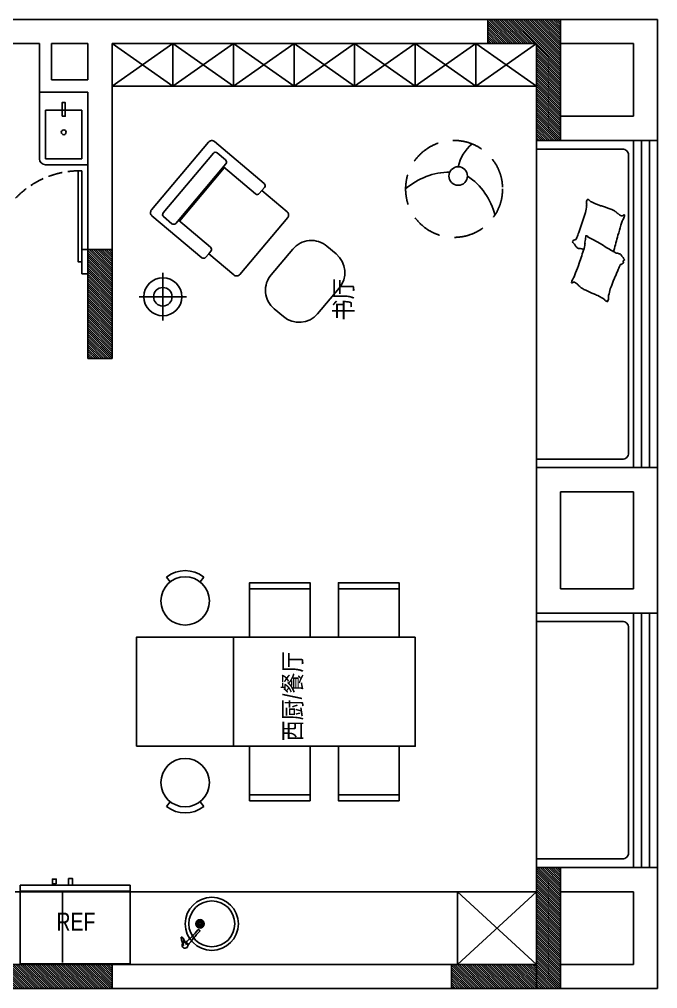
# Model space of a CAD drawing. Extents: x 468514 to 728049, y -74127 to 69080.
# Drawn here: x 512112 to 517378, y 19919 to 27919 of the extents above; entities that cross this region are included whole.
import ezdxf
from ezdxf.xclip import XClip

# ---------------------------------------------------------------- set-up
doc = ezdxf.new("R2010")
doc.units = 0
doc.header["$LTSCALE"] = 500
doc.header["$MEASUREMENT"] = 0
doc.header["$XCLIPFRAME"] = 0
doc.linetypes.add('( Dashed )', pattern=[0.75, 0.5, -0.25])
doc.linetypes.add('DASH', pattern=[0.35, 0.25, -0.1])
for name, color, linetype in [('Door 门', 107, 'Continuous'), ('E 立面标注尺寸', 9, 'Continuous'), ('P-Furniture 家具', 153, 'Continuous'), ('P-Make furniture 固定制作', 154, 'Continuous'), ('P-O wall 原始墙体', 245, 'Continuous'), ('P-Text  平面文字', 9, 'Continuous'), ('P-window 窗', 107, 'Continuous')]:
    doc.layers.add(name, color=color, linetype=linetype)
doc.styles.add('PDC DIM', font='PMingLiU-ExtB.ttf', dxfattribs={"width": 0.85})
doc.styles.add('rmd', font='', dxfattribs={"width": 0.766})
doc.styles.get('rmd').set_extended_font_data('SimSun')
pattern_1 = [(45, (-208763.564, 5386.939), (-8.8388348, 8.8388348), [])]

# ---------------------------------------------------------------- blocks, each defined once
blk = doc.blocks.new('$WINLIB2D$00000001')
at = {"color": 0}
for points in [[(-0.5, 0.5), (-0.5, -0.5)], [(-0.5, 0.5), (0.5, 0.5)], [(0.5, -0.5), (0.5, 0.5)], [(0.5, 0.1667), (-0.5, 0.1667)], [(0.5, -0.1667), (-0.5, -0.1667)], [(-0.5, -0.5), (0.5, -0.5)]]:
    blk.add_lwpolyline(points, dxfattribs=at)
blk = doc.blocks.new('A$C65A12E1F')
at = {"linetype": 'ByBlock'}
for p, q in [((0, 650), (910, 650)), ((0, 600), (0, 650)), ((910, 650), (910, 600)), ((350, 600), (350, 10))]:
    blk.add_line(p, q, dxfattribs=at)
for points in [[(298.8, 660), (266.6, 660), (266.6, 699.8), (298.8, 699.8)], [(401.2, 650), (433.4, 650), (433.4, 703.4), (401.2, 703.4)], [(910, 600), (0, 600), (0, 0), (910, 0)]]:
    blk.add_lwpolyline(points, close=True, dxfattribs=at)
at = {"color": 9, "linetype": 'ByBlock', "insert": (300.5, 272.6), "char_height": 150, "width": 1231.747, "attachment_point": 7, "style": 'rmd'}
blk.add_mtext('{\\fArial|b0|i0|c0|p32;REF}', dxfattribs=at)
blk = doc.blocks.new('400')
for p, q in [((471957.3, -336380.1), (471926.5, -336419.5)), ((472203.7, -336380.1), (472234.5, -336419.5))]:
    blk.add_line(p, q)
blk.add_circle((472080.5, -336222.6), 200)
blk.add_arc((472080.5, -336222.6), 250, 231.96412, 308.03588)
blk = doc.blocks.new('fffg')
blk.add_lwpolyline([(143.1, 669.9), (109, 669.9), (109, -130.1), (143.1, -130.1)], close=True)
at = {"color": 8, "linetype": 'DASH'}
blk.add_arc((123.2, -110.2), 780.4, 88.54208, 181.45792, dxfattribs=at)
blk = doc.blocks.new('A$C0AB02AF0')
at = {"layer": 'P-O wall 原始墙体'}
h = blk.add_hatch(dxfattribs=at)
h.set_pattern_fill('ANSI31', color=256, scale=100, style=0)
h.set_pattern_definition(pattern_1)
h.paths.add_polyline_path([(2152.1, 5896.3), (2352.1, 5896.3), (2352.1, 6796.3), (2152.1, 6796.3)])
h = blk.add_hatch(dxfattribs=at)
h.set_pattern_fill('ANSI31', color=256, scale=100, style=0)
h.set_pattern_definition(pattern_1)
h.paths.add_polyline_path([(8252.1, 6096.3), (8052.1, 6096.3), (7352.1, 6096.3), (7352.1, 5896.3), (8152.1, 5896.3), (8252.1, 5896.3)])
h = blk.add_hatch(dxfattribs=at)
h.set_pattern_fill('ANSI31', color=256, scale=100, style=0)
h.set_pattern_definition(pattern_1)
h.paths.add_polyline_path([(2352.1, 3096.3), (2352.1, 2396.3), (2152.1, 2396.3), (2152.1, 3096.3)])
h = blk.add_hatch(dxfattribs=at)
h.set_pattern_fill('ANSI31', color=256, scale=100, style=0)
h.set_pattern_definition(pattern_1)
h.paths.add_polyline_path([(9952.1, 2396.3), (9152.1, 2396.3), (9152.1, 2196.3), (10152.1, 2196.3), (10152.1, 2296.3), (10152.1, 2796.3), (9952.1, 2796.3)])
h = blk.add_hatch(dxfattribs=at)
h.set_pattern_fill('ANSI31', color=256, scale=100, style=0)
h.set_pattern_definition(pattern_1)
h.paths.add_polyline_path([(2152.1, 2396.3), (2152.1, 2196.3), (3152.1, 2196.3), (3152.1, 2396.3)])
at = {"layer": 'P-Furniture 家具', "linetype": 'ByBlock'}
for p, q in [((2952.1, 6696.3), (2952.1, 2396.3)), ((9552.1, 6496.3), (9002.1, 6496.3)), ((8952.1, 6446.3), (8952.1, 6096.3)), ((9002.1, 6446.3), (9002.1, 6146.3)), ((9402.1, 6446.3), (9002.1, 6446.3)), ((9402.1, 6446.3), (9402.1, 6146.3)), ((9402.1, 6146.3), (9002.1, 6146.3)), ((7862.5, 5674.9), (7862.5, 5282.2)), ((8058.8, 5478.5), (7666.1, 5478.5)), ((3752.1, 4763.2), (3752.1, 4263.2)), ((5452.1, 4763.2), (5452.1, 4263.2)), ((3752.1, 3529.4), (3752.1, 4029.4)), ((5452.1, 3529.4), (5452.1, 4029.4)), ((2952.1, 3046.3), (2352.1, 3046.3)), ((2952.1, 3046.3), (2352.1, 2396.3)), ((2952.1, 2396.3), (2352.1, 3046.3))]:
    blk.add_line(p, q, dxfattribs=at)
at = {"layer": 'P-Furniture 家具'}
for p, q in [((8523.9, 5472.1), (8465.9, 5403.2)), ((8523.9, 5472.1), (8465.9, 5403.2)), ((8555.6, 5474.8), (9046.9, 5060.8)), ((8468.6, 5371.5), (8959.9, 4957.5)), ((8494.4, 5349.8), (8271.3, 5084.9)), ((8494.4, 5349.8), (8271.3, 5084.9)), ((8494.4, 5349.8), (8271.3, 5084.9)), ((8494.4, 5349.8), (8271.3, 5084.9)), ((8487.7, 5341.8), (8927.4, 4971.4)), ((2686.9, 5181.4), (2686.9, 5201.4)), ((2677.4, 5171.9), (2657.4, 5171.9)), ((2677.9, 5174.8), (2658.9, 5181)), ((2677.9, 5169), (2658.9, 5162.8)), ((2679.3, 5177.5), (2663.1, 5189.2)), ((2679.3, 5166.4), (2663.1, 5154.6)), ((2681.3, 5179.6), (2669.6, 5195.8)), ((2681.3, 5164.3), (2669.6, 5148.1)), ((2684, 5180.9), (2677.8, 5199.9)), ((2684, 5162.9), (2677.8, 5143.9)), ((2686.9, 5162.5), (2686.9, 5142.5)), ((2689.8, 5180.9), (2696, 5199.9)), ((2689.8, 5162.9), (2696, 5143.9)), ((2692.5, 5179.6), (2704.2, 5195.8)), ((2692.5, 5164.3), (2704.2, 5148.1)), ((2694.6, 5177.5), (2710.7, 5189.2)), ((2694.6, 5166.4), (2710.7, 5154.6)), ((2695.9, 5174.8), (2714.9, 5181)), ((2695.9, 5169), (2714.9, 5162.8)), ((2696.4, 5171.9), (2716.4, 5171.9)), ((8239.6, 5082.2), (8218.1, 5100.3)), ((8934.1, 4979.3), (8711, 4714.5)), ((9049.6, 5029.1), (8991.6, 4960.3)), ((8713.7, 4682.8), (8739.5, 4661))]:
    blk.add_line(p, q, dxfattribs=at)
at = {"layer": 'P-Furniture 家具', "color": 8}
for p, q in [((7763, 4560.3), (7698.6, 4483.8)), ((8256.1, 4406.4), (8044.9, 4584.4)), ((7934, 4024), (7722.7, 4202)), ((8280.2, 4124.6), (8215.8, 4048.1))]:
    blk.add_line(p, q, dxfattribs=at)
at = {"layer": 'P-Furniture 家具', "linetype": 'ByBlock'}
blk.add_lwpolyline([(9352.1, 6309.3), (9465.1, 6309.3), (9465.1, 6283.3), (9352.1, 6283.3)], close=True, dxfattribs=at)
at = {"layer": 'P-Furniture 家具'}
for points in [[(4152.1, 5696.3), (4152.1, 4896.3), (5052.1, 4896.3), (5052.1, 5696.3)], [(5052.1, 3396.3), (5052.1, 4896.3), (4152.1, 4896.3), (4152.1, 3396.3)]]:
    blk.add_lwpolyline(points, close=True, dxfattribs=at)
for points in [[(8218.1, 5100.3), (8187.9, 5125.7, -0.414214), (8185.2, 5157.4), (8531.6, 5568.5, -0.414214), (8579.1, 5572.6), (9139.3, 5100.6, -0.198912), (9151.2, 5077.7, -0.198912), (9143.4, 5053.1), (8797, 4642, -0.414214), (8765.3, 4639.3), (8739.5, 4661), (8564, 4452.6, -0.414214), (8516.4, 4448.6), (8046.6, 4844.4, -0.414214), (8042.5, 4892), (8218.1, 5100.3)], [(3222.1, 2396.3), (3222.1, 1686.3, 0.414214), (3272.1, 1636.3), (5132.1, 1636.3, 0.414214), (5182.1, 1686.3), (5182.1, 2396.3)], [(6522.1, 2396.3), (6522.1, 1686.3, 0.414214), (6572.1, 1636.3), (9032.1, 1636.3, 0.414214), (9082.1, 1686.3), (9082.1, 2396.3)]]:
    blk.add_lwpolyline(points, format="xyb", dxfattribs=at)
at = {"layer": 'P-Furniture 家具', "linetype": 'ByBlock'}
for points in [[(4152.1, 4763.2), (3702.1, 4763.2), (3702.1, 4263.2), (4152.1, 4263.2)], [(5052.1, 4763.2), (5502.1, 4763.2), (5502.1, 4263.2), (5052.1, 4263.2)], [(4152.1, 3529.4), (3702.1, 3529.4), (3702.1, 4029.4), (4152.1, 4029.4)], [(5052.1, 3529.4), (5502.1, 3529.4), (5502.1, 4029.4), (5052.1, 4029.4)]]:
    blk.add_lwpolyline(points, dxfattribs=at)
at = {"layer": 'P-Furniture 家具', "color": 8}
blk.add_lwpolyline([(7845, 1841.2, 0.101392), (7827.1, 1822.1, -0.223768), (7821.5, 1811.6, -0.25558), (7824.1, 1807.8, -0.081563), (7838.8, 1802.7, -0.071805), (7855.1, 1801.6, 0.069985), (7871.9, 1800.5, 0.03546), (7927.9, 1786.5, 0.029432), (7992.2, 1762.5, 0.001554), (8023.1, 1749, -0.00152), (8054.6, 1735.2, -0.004735), (8087.3, 1721.4, 0.00382), (8127.8, 1704.3, 0.296001), (8146.4, 1677.1, -0.649774), (8166.3, 1668.6, -0.02319), (8170.9, 1672.1, 0.0288), (8174.7, 1674.8, 0.005727), (8181.4, 1679, -0.004358), (8190.3, 1684.5, -0.027528), (8207.8, 1696.9, -0.046214), (8216.8, 1705.5, -0.194121), (8220.7, 1718.6, 0.133719), (8223.6, 1737.7, 0.011505), (8241.5, 1771.6, 0.008882), (8266.8, 1814.7, 0.012426), (8302.4, 1869.4, -0.033612), (8314.6, 1890), (8336.7, 1935.1), (8353.7, 1969.9, 0.224341), (8367.7, 1980.5, -0.722772), (8367.8, 1987.6, -0.103513), (8364.2, 1988, 0.053465), (8357.3, 1988.2, 0.030109), (8335.2, 1991.9, -0.031436), (8313.9, 1995.4, -0.05324), (8299.4, 1995.8, 0.05518), (8285.4, 1996.1, 0.056271), (8261.1, 2001.4, 0.0108), (8140.4, 2042.5, 0.00456), (8058.9, 2072.8, 0.01125), (8026.4, 2085.9, 0.069394), (8009.2, 2095.9, -0.079756), (7994, 2104.4, -0.106399), (7980.1, 2107, -0.328642), (7976, 2104.5, -0.299547), (7977.8, 2099.2, 0.189917), (7982.4, 2091.8, 0.033518), (7982.8, 2083.6, 0.075627), (7982, 2080, 0.053489), (7978.6, 2073.9, 0.017838), (7965.3, 2057.1, 0.038394), (7947.1, 2038.8, -0.059529), (7935.9, 2026.6, -0.035943), (7923.9, 2006.3, -0.011245), (7893, 1939, -0.006203), (7880.2, 1908.1, 0.010783), (7872.7, 1890.3, 0.019485), (7867.5, 1880, 0.005062)], format="xyb", close=True, dxfattribs=at)
at = {"layer": 'P-Furniture 家具', "linetype": 'ByBlock'}
for centre, radius in [((9220.4, 6296.3), 20), ((7862.5, 5478.5), 157), ((7862.5, 5478.5), 76.4)]:
    blk.add_circle(centre, radius, dxfattribs=at)
at = {"layer": 'P-Furniture 家具'}
for centre, radius in [((2686.9, 5074.6), 219.2), ((2686.9, 5074.6), 189.2), ((2686.9, 5171.9), 34.5), ((2686.9, 5171.9), 29.5), ((2686.9, 5171.9), 9.46)]:
    blk.add_circle(centre, radius, dxfattribs=at)
at = {"layer": 'P-Furniture 家具', "color": 8, "linetype": '( Dashed )'}
blk.add_circle((8752.7, 3075.4), 400, dxfattribs=at)
at = {"layer": 'P-Furniture 家具', "color": 8}
blk.add_circle((8859.1, 3041.6), 76.4, dxfattribs=at)
at = {"layer": 'P-Furniture 家具', "linetype": 'ByBlock'}
blk.add_arc((9002.1, 6446.3), 50, 90, 180, dxfattribs=at)
at = {"layer": 'P-Furniture 家具'}
for centre, radius, start, end in [((8541.1, 5457.6), 22.5, 49.88568, 139.88568), ((8541.1, 5457.6), 22.5, 49.88568, 139.88568), ((8483.1, 5388.7), 22.5, 139.88568, 229.88568), ((8483.1, 5388.7), 22.5, 139.88568, 229.88568), ((2510.2, 5295.2), 24, 52.90706, 353.41378), ((2728.1, 4699.2), 648.1, 103.99038, 110.23193), ((2511.7, 5252.4), 57.6, 53.42782, 90.53804), ((2358.5, 5619.1), 371.3, 294.85966, 305.79078), ((2522.2, 5253.9), 58.2, 57.69304, 95.79763), ((2930.5, 5586.1), 493.5, 216.52232, 233.54452), ((2568.6, 5368.7), 61.8, 262.26104, 270), ((2572.1, 5322.5), 5.72, 307.89533, 97.35045), ((1931.7, 4451.8), 1001.9, 46.16444, 54.87883), ((2628.5, 5184.2), 10.1, 253.65875, 29.57879), ((8254.1, 5099.4), 22.5, 229.88568, 319.88568), ((9032.4, 5043.6), 22.5, 319.88568, 49.88568), ((8974.4, 4974.8), 22.5, 229.88568, 319.88568), ((8728.2, 4700), 22.5, 139.88568, 229.88568)]:
    blk.add_arc(centre, radius, start, end, dxfattribs=at)
at = {"layer": 'P-Furniture 家具', "color": 8}
for centre, radius, start, end in [((7916, 4431.4), 200, 49.88568, 139.88568), ((7851.6, 4354.9), 200, 139.88568, 229.88568), ((8127.2, 4253.4), 200, 319.88568, 49.88568), ((8062.8, 4176.9), 200, 229.88568, 319.88568), ((8327.9, 3104.4), 564, 0.63544, 41.13483), ((8863, 2711.4), 338.1, 39.48808, 77.60827), ((8413.2, 3259.5), 534.2, 283.23263, 326.57409)]:
    blk.add_arc(centre, radius, start, end, dxfattribs=at)
at = {"layer": 'P-Furniture 家具', "color": 8, "extrusion": (0, 0, -1)}
for centre, major_axis, ratio, start_param, end_param in [((8708.3, 1682.2), (634.1, 0), 0.833333, 3.98614, 4.003573), ((8056.5, 2315.6), (367.2, 0), 0.833333, 0.839074, 0.86198), ((8272.9, 2114.8), (43.4, 0), 0.833333, 0.723905, 0.839074), ((8355.5, 2054), (66.9, 0), 0.833333, 3.865498, 3.958241), ((8318.1, 2087.2), (12.2, 0), 0.833333, 3.958241, 6.263107), ((8364.7, 2087.9), (34.4, 0), 0.833333, 1.970378, 3.121515), ((7341, 2270.8), (965.2, 0), 0.833333, 0.314514, 0.33763), ((8281.2, 2045.2), (21.7, 0), 0.833333, 2.924385, 3.691331), ((8217, 2033.4), (44, 0), 0.833333, -0.217207, 0.314514), ((8326.1, 2022.2), (74.3, 0), 0.833333, 3.691331, 3.876056), ((8425.9, 1947.1), (208.9, 0), 0.833333, 3.876056, 3.98614), ((9508, 4344.1), (2973.3, 0), 0.833333, 1.955096, 1.970378), ((7667.6, 551.7), (1935.6, 0), 0.833333, -1.186496, -1.167556), ((6128.6, -2454.6), (5857.8, 0), 0.833333, -1.167556, -1.161476), ((10690.5, 6308.4), (5604.8, 0), 0.833333, 1.973901, 1.980117), ((8726.7, 2471), (598.7, 0), 0.833333, 1.856206, 1.973901), ((8674.4, 2322.4), (412.8, 0), 0.833333, 1.714425, 1.856206), ((8623.9, 2031.8), (60.5, 0), 0.833333, 1.43494, 1.714425), ((11016.3, 1147.5), (2407.5, -701), 0.471108, 3.164311, 3.227312), ((8639.9, 1934.4), (57.5, 0), 0.833333, 4.576533, 4.863261), ((8713.1, 1920.5), (72.5, 0), 0.833333, 3.524471, 3.928657), ((8641.2, 1941.5), (48.9, 0), 0.833333, -1.419924, -1.094394), ((8650.6, 1972.8), (16.1, 0), 0.833333, -0.093502, 0.787064), ((8661.1, 1973.6), (5.57, 0), 0.833333, -1.094394, -0.093502), ((6752, 2264.3), (1922.9, 0), 0.833333, 0.266382, 0.31136), ((7080.6, 2189.5), (1582.2, 0), 0.833333, 0.241571, 0.266382), ((8402.8, 1821.5), (188.7, 0), 0.833333, 0.31136, 0.455068), ((8213.7, 1667.4), (111.9, 0), 0.833333, -1.383407, -1.280924), ((7382.7, -654.3), (3019.2, 0), 0.833333, -1.280924, -1.237724), ((6770.9, -2128), (4890.5, 0), 0.833333, -1.237724, -1.219485), ((8177.3, 1069.7), (803.6, 0), 0.833333, -1.219485, -1.174486), ((8458.2, 1629.1), (76, 0), 0.833333, -1.174486, -0.897354), ((8545.5, 1693.2), (14.7, 0), 0.833333, 3.093969, 3.395903), ((8604.8, 1695.5), (74, 0), 0.833333, 2.959949, 3.093969), ((8567.8, 1688.3), (37.8, 0), 0.833333, 3.395903, 3.609654), ((8545.3, 1686.4), (13.6, 0), 0.833333, 2.209223, 2.959949), ((8835.7, 1575.5), (337.9, 0), 0.833333, 3.609654, 3.680998), ((8705.5, 1640.4), (186.2, 0), 0.833333, 3.680998, 3.834497), ((8502.4, 1780.9), (77.8, 0), 0.833333, 0.455068, 0.692904), ((8541.6, 1716.2), (57.7, 0), 0.833333, 1.925887, 2.244238), ((8533.3, 1697.5), (33.8, 0), 0.833333, 1.501884, 1.925887), ((8535.4, 1672.9), (4.26, 0), 0.833333, 0.231794, 1.501884), ((8533.6, 1673.3), (6.04, 0), 0.833333, -0.932369, 0.231794)]:
    blk.add_ellipse(centre, major_axis=major_axis, ratio=ratio, start_param=start_param, end_param=end_param, dxfattribs=at)
at = {"layer": 'P-Make furniture 固定制作'}
for p, q in [((9602.1, 5896.3), (9602.1, 2396.3)), ((9602.1, 5896.3), (9952.1, 5396.3)), ((9952.1, 5896.3), (9602.1, 5396.3)), ((9952.1, 5396.3), (9602.1, 5396.3)), ((9602.1, 5396.3), (9952.1, 4896.3)), ((9952.1, 5396.3), (9602.1, 4896.3)), ((9952.1, 4896.3), (9602.1, 4896.3)), ((9602.1, 4896.3), (9952.1, 4396.3)), ((9952.1, 4896.3), (9602.1, 4396.3)), ((9952.1, 4396.3), (9602.1, 4396.3)), ((9602.1, 4396.3), (9952.1, 3896.3)), ((9952.1, 4396.3), (9602.1, 3896.3)), ((9952.1, 3896.3), (9602.1, 3896.3)), ((9602.1, 3896.3), (9952.1, 3396.3)), ((9952.1, 3896.3), (9602.1, 3396.3)), ((9952.1, 3396.3), (9602.1, 3396.3)), ((9602.1, 3396.3), (9952.1, 2896.3)), ((9952.1, 3396.3), (9602.1, 2896.3)), ((9952.1, 2896.3), (9602.1, 2896.3)), ((9602.1, 2896.3), (9952.1, 2396.3)), ((9952.1, 2896.3), (9602.1, 2396.3))]:
    blk.add_line(p, q, dxfattribs=at)
at = {"layer": 'P-O wall 原始墙体'}
for p, q in [((2352.1, 8896.3), (2352.1, 3096.3)), ((9952.1, 8896.3), (9952.1, 6496.3)), ((10152.1, 8896.3), (10152.1, 6396.3)), ((2152.1, 8096.3), (2152.1, 3096.3)), ((9952.1, 6496.3), (9552.1, 6496.3)), ((9552.1, 6496.3), (9552.1, 6096.3)), ((9952.1, 6396.3), (9652.1, 6396.3)), ((9652.1, 6396.3), (9652.1, 6096.3)), ((9952.1, 6396.3), (9952.1, 6096.3)), ((10152.1, 6396.3), (10152.1, 5996.3)), ((8052.1, 6096.3), (7352.1, 6096.3)), ((7352.1, 6096.3), (7352.1, 5896.3)), ((8052.1, 6096.3), (8052.1, 6146.3)), ((8052.1, 6146.3), (8252.1, 6146.3)), ((8252.1, 6146.3), (8252.1, 6096.3)), ((9552.1, 6096.3), (8252.1, 6096.3)), ((8252.1, 6096.3), (8252.1, 5896.3)), ((9952.1, 6096.3), (9652.1, 6096.3)), ((10152.1, 5996.3), (10152.1, 2296.3)), ((2352.1, 5896.3), (2152.1, 5896.3)), ((8152.1, 5896.3), (7352.1, 5896.3)), ((9652.1, 5896.3), (8152.1, 5896.3)), ((9952.1, 5896.3), (9652.1, 5896.3)), ((9952.1, 5896.3), (9952.1, 2396.3)), ((2152.1, 3096.3), (2152.1, 2396.3)), ((2152.1, 3096.3), (2352.1, 3096.3)), ((2352.1, 3096.3), (2352.1, 2396.3)), ((10152.1, 2796.3), (9952.1, 2796.3)), ((3152.1, 2396.3), (2152.1, 2396.3)), ((2152.1, 2396.3), (2152.1, 1396.3)), ((3152.1, 2396.3), (3152.1, 1596.3)), ((5252.1, 2396.3), (5252.1, 1596.3)), ((5252.1, 2396.3), (6452.1, 2396.3)), ((6452.1, 2396.3), (6452.1, 1596.3)), ((9152.1, 2396.3), (9152.1, 1396.3)), ((9952.1, 2396.3), (9152.1, 2396.3)), ((10152.1, 2296.3), (10152.1, 1396.3)), ((3152.1, 2196.3), (2152.1, 2196.3)), ((2352.1, 2196.3), (2352.1, 1596.3)), ((2952.1, 2196.3), (2952.1, 1596.3)), ((5452.1, 2196.3), (5452.1, 1596.3)), ((5452.1, 2196.3), (6252.1, 2196.3)), ((6252.1, 2196.3), (6252.1, 1596.3)), ((10152.1, 2196.3), (9152.1, 2196.3)), ((9352.1, 2196.3), (9352.1, 1596.3)), ((9952.1, 2196.3), (9952.1, 1596.3)), ((2952.1, 1596.3), (2352.1, 1596.3)), ((3152.1, 1596.3), (3152.1, 1396.3)), ((5252.1, 1396.3), (5252.1, 1596.3)), ((6252.1, 1596.3), (5452.1, 1596.3)), ((6452.1, 1596.3), (6452.1, 1396.3)), ((9152.1, 1396.3), (9152.1, 1596.3)), ((9152.1, 1596.3), (9152.1, 1396.3)), ((9952.1, 1596.3), (9352.1, 1596.3)), ((3052.1, 1396.3), (2152.1, 1396.3)), ((3152.1, 1396.3), (3052.1, 1396.3)), ((5352.1, 1396.3), (5252.1, 1396.3)), ((6352.1, 1396.3), (5352.1, 1396.3)), ((6452.1, 1396.3), (6352.1, 1396.3)), ((10152.1, 1396.3), (9152.1, 1396.3))]:
    blk.add_line(p, q, dxfattribs=at)
blk.add_lwpolyline([(8252.1, 6096.3), (8052.1, 6096.3)], dxfattribs=at)
at = {"layer": 'P-window 窗'}
for p, q in [((3152.1, 2396.3), (5252.1, 2396.3)), ((6452.1, 2396.3), (9152.1, 2396.3))]:
    blk.add_line(p, q, dxfattribs=at)
at = {"layer": 'Door 门', "xscale": 0.9375, "yscale": 0.9375, "zscale": 0.9375, "rotation": 269.9999999999999}
blk.add_blockref('fffg', (8274.1, 6280.4), dxfattribs=at)
at = {"layer": 'P-Furniture 家具'}
for name, p, rotation in [('A$C65A12E1F', (2356.8, 6656.9), 269.9999999999999), ('400', (-330870.5, -466785.7), 90)]:
    blk.add_blockref(name, p, dxfattribs=dict(at, rotation=rotation))
at = {"layer": 'P-Furniture 家具', "xscale": -1, "rotation": 270}
blk.add_blockref('400', (340074.7, -466785.7), dxfattribs=at)
at = {"layer": 'P-window 窗', "xscale": 2100, "yscale": 200, "zscale": -2100}
blk.add_blockref('$WINLIB2D$00000001', (4202.1, 1496.3), dxfattribs=at)
at = {"layer": 'P-window 窗', "extrusion": (0, 0, -1), "xscale": 2700, "yscale": 200, "zscale": -2700}
blk.add_blockref('$WINLIB2D$00000001', (-7802.1, 1496.3), dxfattribs=at)
at = {"layer": 'P-Text  平面文字', "char_height": 150, "attachment_point": 1, "style": 'PDC DIM'}
for s, insert in [('西厨/餐厅', (4192.6, 4483.6)), ('书厅', (7666.2, 4062.8))]:
    blk.add_mtext_dynamic_manual_height_columns(s, width=893.426, gutter_width=1750, heights=[0], dxfattribs=dict(at, insert=insert))

msp = doc.modelspace()

# ---------------------------------------------------------------- block references
at = {"layer": 'E 立面标注尺寸'}
ref = msp.add_blockref('A$C0AB02AF0', (518774.2, 17766.6), dxfattribs=dict(at, rotation=90))
XClip(ref).set_block_clipping_path([(2030.1240428119, 1216.5128121391), (10471.6240428119, 11147.0128121391)])

doc.saveas('drawing.dxf')
